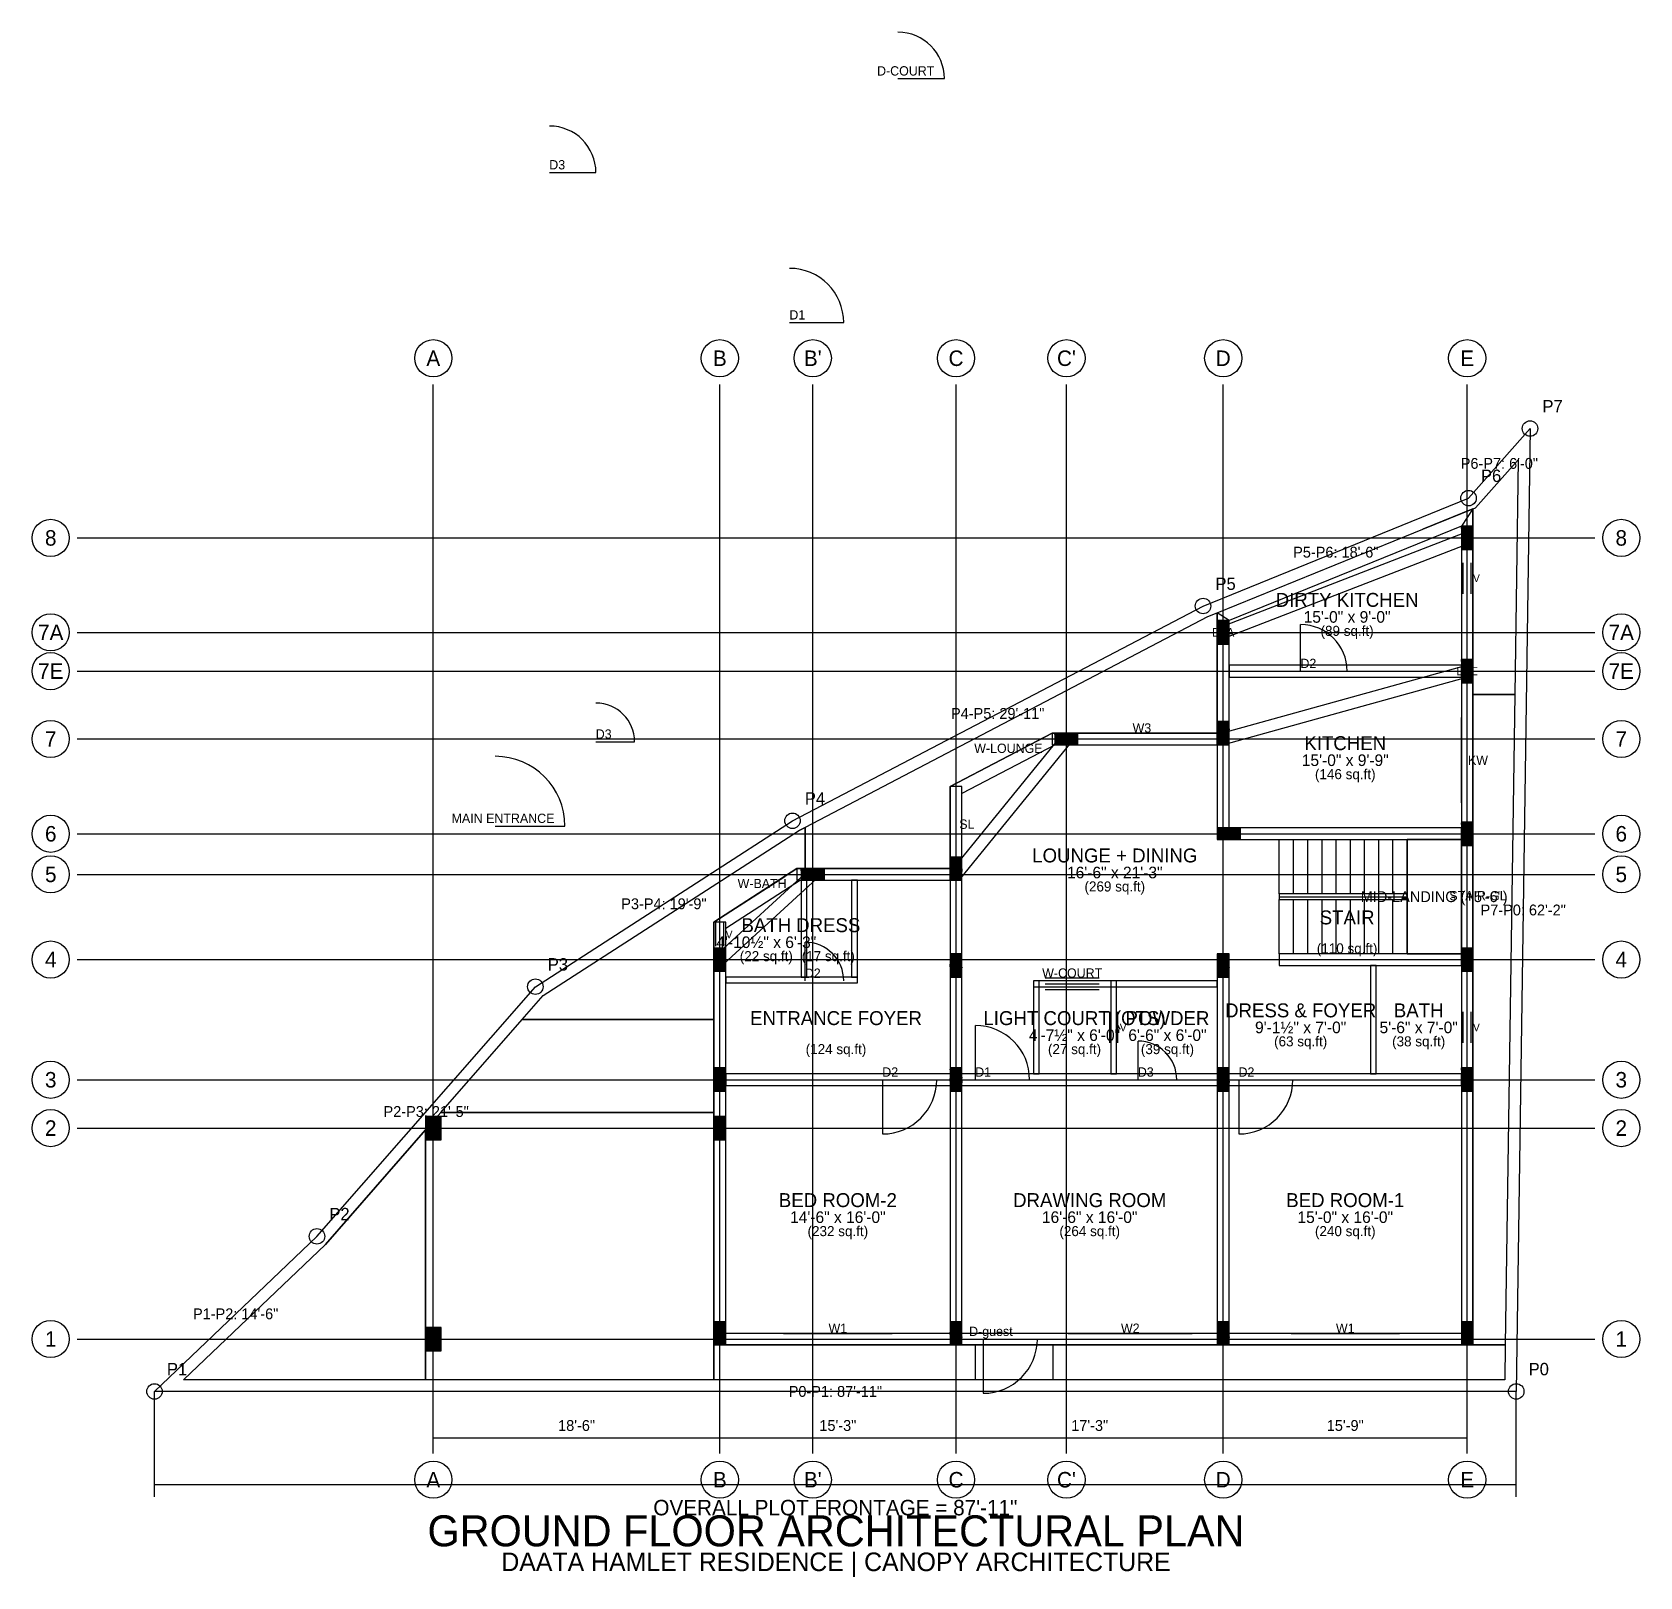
# Model space of a CAD drawing. Header units: feet. Extents: x -8 to 96, y -12 to 88.
import ezdxf
from ezdxf.enums import TextEntityAlignment as Align

# ---------------------------------------------------------------- set-up
doc = ezdxf.new("R2010")
doc.units = ezdxf.units.FT
doc.header["$MEASUREMENT"] = 0
for name, color, linetype in [('0_BOUNDARY', 1, 'Continuous'), ('A_CANOPY', 4, 'Continuous'), ('A_DIMENSIONS', 1, 'Continuous'), ('A_DOORS', 2, 'Continuous'), ('A_ROOM_LABELS', 7, 'Continuous'), ('A_STAIRS', 8, 'Continuous'), ('A_WALLS', 7, 'Continuous'), ('A_WINDOWS', 3, 'Continuous'), ('G_TITLEBLOCK', 7, 'Continuous'), ('S_COLUMNS', 4, 'Continuous'), ('S_COLUMNS_HATCH', 5, 'Continuous'), ('S_GRID_BUBBLES', 6, 'Continuous'), ('S_GRID_LINES', 6, 'Continuous')]:
    doc.layers.add(name, color=color, linetype=linetype)

msp = doc.modelspace()

# ---------------------------------------------------------------- hatches: boundary and pattern name
at = {"layer": 'S_COLUMNS_HATCH'}
h = msp.add_hatch(dxfattribs=at)
h.set_pattern_fill('SOLID')
h.paths.add_polyline_path([(84.38, 54.35), (85.12, 54.35), (85.12, 55.85), (84.38, 55.85)])
h = msp.add_hatch(dxfattribs=at)
h.set_pattern_fill('SOLID')
h.paths.add_polyline_path([(68.62, 48.25), (69.38, 48.25), (69.38, 49.75), (68.62, 49.75)])
h = msp.add_hatch(dxfattribs=at)
h.set_pattern_fill('SOLID')
h.paths.add_polyline_path([(84.38, 45.75), (85.12, 45.75), (85.12, 47.25), (84.38, 47.25)])
h = msp.add_hatch(dxfattribs=at)
h.set_pattern_fill('SOLID')
h.paths.add_polyline_path([(68.62, 41.75), (69.38, 41.75), (69.38, 43.25), (68.62, 43.25)])
h = msp.add_hatch(dxfattribs=at)
h.set_pattern_fill('SOLID')
h.paths.add_polyline_path([(58.12, 41.75), (59.62, 41.75), (59.62, 42.5), (58.12, 42.5)])
h = msp.add_hatch(dxfattribs=at)
h.set_pattern_fill('SOLID')
h.paths.add_polyline_path([(68.62, 35.62), (70.12, 35.62), (70.12, 36.38), (68.62, 36.38)])
h = msp.add_hatch(dxfattribs=at)
h.set_pattern_fill('SOLID')
h.paths.add_polyline_path([(84.38, 35.25), (85.12, 35.25), (85.12, 36.75), (84.38, 36.75)])
h = msp.add_hatch(dxfattribs=at)
h.set_pattern_fill('SOLID')
h.paths.add_polyline_path([(51.38, 33), (52.12, 33), (52.12, 34.5), (51.38, 34.5)])
h = msp.add_hatch(dxfattribs=at)
h.set_pattern_fill('SOLID')
h.paths.add_polyline_path([(41.75, 33), (43.25, 33), (43.25, 33.75), (41.75, 33.75)])
h = msp.add_hatch(dxfattribs=at)
h.set_pattern_fill('SOLID')
h.paths.add_polyline_path([(36.12, 27.12), (36.88, 27.12), (36.88, 28.62), (36.12, 28.62)])
h = msp.add_hatch(dxfattribs=at)
h.set_pattern_fill('SOLID')
h.paths.add_polyline_path([(51.38, 26.75), (52.12, 26.75), (52.12, 28.25), (51.38, 28.25)])
h = msp.add_hatch(dxfattribs=at)
h.set_pattern_fill('SOLID')
h.paths.add_polyline_path([(68.62, 26.75), (69.38, 26.75), (69.38, 28.25), (68.62, 28.25)])
h = msp.add_hatch(dxfattribs=at)
h.set_pattern_fill('SOLID')
h.paths.add_polyline_path([(84.38, 27.12), (85.12, 27.12), (85.12, 28.62), (84.38, 28.62)])
h = msp.add_hatch(dxfattribs=at)
h.set_pattern_fill('SOLID')
h.paths.add_polyline_path([(36.12, 19.38), (36.88, 19.38), (36.88, 20.88), (36.12, 20.88)])
h = msp.add_hatch(dxfattribs=at)
h.set_pattern_fill('SOLID')
h.paths.add_polyline_path([(51.38, 19.38), (52.12, 19.38), (52.12, 20.88), (51.38, 20.88)])
h = msp.add_hatch(dxfattribs=at)
h.set_pattern_fill('SOLID')
h.paths.add_polyline_path([(68.62, 19.38), (69.38, 19.38), (69.38, 20.88), (68.62, 20.88)])
h = msp.add_hatch(dxfattribs=at)
h.set_pattern_fill('SOLID')
h.paths.add_polyline_path([(84.38, 19.38), (85.12, 19.38), (85.12, 20.88), (84.38, 20.88)])
h = msp.add_hatch(dxfattribs=at)
h.set_pattern_fill('SOLID')
h.paths.add_polyline_path([(17.5, 16.25), (18.5, 16.25), (18.5, 17.75), (17.5, 17.75)])
h = msp.add_hatch(dxfattribs=at)
h.set_pattern_fill('SOLID')
h.paths.add_polyline_path([(36.12, 16.25), (36.88, 16.25), (36.88, 17.75), (36.12, 17.75)])
h = msp.add_hatch(dxfattribs=at)
h.set_pattern_fill('SOLID')
h.paths.add_polyline_path([(36.12, 3), (36.88, 3), (36.88, 4.5), (36.12, 4.5)])
h = msp.add_hatch(dxfattribs=at)
h.set_pattern_fill('SOLID')
h.paths.add_polyline_path([(51.38, 3), (52.12, 3), (52.12, 4.5), (51.38, 4.5)])
h = msp.add_hatch(dxfattribs=at)
h.set_pattern_fill('SOLID')
h.paths.add_polyline_path([(68.62, 3), (69.38, 3), (69.38, 4.5), (68.62, 4.5)])
h = msp.add_hatch(dxfattribs=at)
h.set_pattern_fill('SOLID')
h.paths.add_polyline_path([(84.38, 3), (85.12, 3), (85.12, 4.5), (84.38, 4.5)])
h = msp.add_hatch(dxfattribs=at)
h.set_pattern_fill('SOLID')
h.paths.add_polyline_path([(17.5, 2.62), (18.5, 2.62), (18.5, 4.12), (17.5, 4.12)])

# ---------------------------------------------------------------- linework, layer by layer
at = {"layer": '0_BOUNDARY'}
msp.add_lwpolyline([(0, 0), (10.49, 10.01), (24.59, 26.13), (41.19, 36.84), (67.7, 50.7), (84.84, 57.67), (88.81, 62.16), (87.92, 0)], close=True, dxfattribs=at)
for centre in [(88.81, 62.16), (84.84, 57.67), (67.7, 50.7), (41.19, 36.84), (24.59, 26.13), (10.49, 10.01), (0, 0), (87.92, 0)]:
    msp.add_circle(centre, 0.5, dxfattribs=at)
at = {"layer": 'A_CANOPY'}
for points in [[(85.12, 56.98), (81.89, 55.66), (85.28, 57.04), (88.04, 60.15), (87.82, 45), (85.12, 45), (85.12, 56.98)], [(68.01, 50.02), (68.62, 50.27), (68.62, 42.5), (57.95, 42.5), (51.38, 39.06), (51.38, 33.75), (42, 33.75), (42, 36.41), (41.57, 36.19), (68.01, 50.02)], [(85.12, 45), (87.82, 45), (87.21, 3), (85.12, 3), (85.12, 45)], [(41.57, 36.19), (42, 36.41), (42, 33.75), (41.48, 33.75), (36.12, 30.29), (36.12, 24), (23.73, 24), (25.09, 25.55), (41.57, 36.19)], [(23.73, 24), (36.12, 24), (36.12, 18), (18.48, 18), (23.73, 24)], [(18.48, 18), (36.12, 18), (36.12, 3), (36.12, 0.75), (17.5, 0.75), (17.5, 16.88), (18.48, 18)], [(17.5, 16.88), (17.5, 0.75), (1.87, 0.75), (11.03, 9.49), (17.5, 16.88)], [(17.82, 17.24), (17.5, 16.88), (11.03, 9.49), (17.82, 17.24)], [(68.62, 3), (69.38, 3), (85.12, 3), (87.21, 3), (87.18, 0.75), (36.12, 0.75), (36.12, 3), (51.38, 3), (52.12, 3), (68.62, 3)], [(58, 3), (58, 0.75), (53, 0.75), (53, 3), (58, 3)]]:
    msp.add_lwpolyline(points, close=True, dxfattribs=at)
at = {"layer": 'A_DIMENSIONS'}
for p, q in [((0, -6.8), (0, 0)), ((87.92, -6.8), (87.92, 0)), ((18, -3.5), (18, -2.5)), ((18, -3), (36.5, -3)), ((36.5, -3.5), (36.5, -2.5)), ((36.5, -3.5), (36.5, -2.5)), ((36.5, -3), (51.75, -3)), ((51.75, -3.5), (51.75, -2.5)), ((51.75, -3.5), (51.75, -2.5)), ((51.75, -3), (69, -3)), ((69, -3.5), (69, -2.5)), ((69, -3.5), (69, -2.5)), ((69, -3), (84.75, -3)), ((84.75, -3.5), (84.75, -2.5)), ((0, -6), (87.92, -6))]:
    msp.add_line(p, q, dxfattribs=at)
at = {"layer": 'A_DOORS'}
for p, q in [((48, 84.75), (51, 84.75)), ((25.5, 78.69), (28.5, 78.69)), ((41, 69), (44.5, 69)), ((74, 46.5), (74, 49.5)), ((28.5, 41.94), (31, 41.94)), ((22, 36.5), (26.5, 36.5)), ((42, 26.5), (42, 29)), ((53, 20.12), (53, 23.62)), ((63.5, 20.12), (63.5, 22.62)), ((47, 20.12), (47, 16.62)), ((70, 20.12), (70, 16.62)), ((53.5, 3.38), (53.5, -0.12))]:
    msp.add_line(p, q, dxfattribs=at)
for centre, radius, start, end in [((48, 84.75), 3, 0, 90), ((25.5, 78.69), 3, 0, 90), ((41, 69), 3.5, 0, 90), ((74, 46.5), 3, 0, 90), ((28.5, 41.94), 2.5, 0, 90), ((22, 36.5), 4.5, 0, 90), ((42, 26.5), 2.5, 0, 90), ((53, 20.12), 3.5, 0, 90), ((63.5, 20.12), 2.5, 0, 90), ((47, 20.12), 3.5, 270, 360), ((70, 20.12), 3.5, 270, 360), ((53.5, 3.38), 3.5, 270, 360)]:
    msp.add_arc(centre, radius, start, end, dxfattribs=at)
at = {"layer": 'A_STAIRS'}
for p, q in [((72.62, 32.12), (72.62, 35.62)), ((73.54, 32.12), (73.54, 35.62)), ((74.46, 32.12), (74.46, 35.62)), ((75.38, 32.12), (75.38, 35.62)), ((76.29, 32.12), (76.29, 35.62)), ((77.21, 32.12), (77.21, 35.62)), ((78.12, 32.12), (78.12, 35.62)), ((79.04, 32.12), (79.04, 35.62)), ((79.96, 32.12), (79.96, 35.62)), ((80.88, 32.12), (80.88, 35.62)), ((72.62, 31.94), (80.88, 31.94)), ((72.62, 28.25), (72.62, 31.75)), ((73.54, 28.25), (73.54, 31.75)), ((74.46, 28.25), (74.46, 31.75)), ((75.38, 28.25), (75.38, 31.75)), ((76.29, 28.25), (76.29, 31.75)), ((77.21, 28.25), (77.21, 31.75)), ((78.12, 28.25), (78.12, 31.75)), ((79.04, 28.25), (79.04, 31.75)), ((79.96, 28.25), (79.96, 31.75)), ((80.88, 28.25), (80.88, 31.75))]:
    msp.add_line(p, q, dxfattribs=at)
msp.add_lwpolyline([(80.88, 28.25), (84.38, 28.25), (84.38, 35.62), (80.88, 35.62)], close=True, dxfattribs=at)
at = {"layer": 'A_WALLS'}
for points in [[(51.38, 3), (36.12, 3), (36.12, 30.29), (41.48, 33.75), (51.38, 33.75), (51.38, 39.06), (57.95, 42.5), (68.62, 42.5), (68.62, 50.27), (85.12, 56.98), (85.12, 3), (69.38, 3), (68.62, 3), (52.12, 3), (51.38, 3)], [(68.62, 50.27), (85.12, 56.98), (84.38, 55.86), (69.38, 49.76), (68.62, 50.27)], [(84.61, 55.45), (84.89, 54.75), (69.14, 48.65), (68.86, 49.35), (84.61, 55.45)], [(84.38, 3.75), (85.12, 3.75), (85.12, 55.86), (84.38, 55.86)], [(68.62, 35.62), (69.38, 35.62), (69.38, 49.76), (68.62, 49.76)], [(84.65, 46.86), (84.85, 46.14), (69.1, 41.76), (68.9, 42.49), (84.65, 46.86)], [(69.38, 46.12), (84.38, 46.12), (84.38, 46.88), (69.38, 46.88)], [(57.95, 42.5), (57.95, 41.75), (58.14, 41.75), (52.12, 38.61), (52.12, 39.06), (51.38, 39.06), (51.38, 39.06), (57.95, 42.5)], [(58.58, 42.36), (59.17, 41.89), (52.04, 33.14), (51.46, 33.61), (58.58, 42.36)], [(57.95, 41.75), (68.62, 41.75), (68.62, 42.5), (57.95, 42.5)], [(51.38, 33), (52.12, 33), (52.12, 39.06), (51.38, 39.06)], [(69.38, 35.62), (84.38, 35.62), (84.38, 36.38), (69.38, 36.38)], [(41.48, 33.75), (41.48, 33), (41.7, 33), (36.88, 29.89), (36.88, 30.29), (36.12, 30.29), (36.12, 30.29), (41.48, 33.75)], [(42.25, 33.65), (42.75, 33.1), (36.75, 27.6), (36.25, 28.15), (42.25, 33.65)], [(41.48, 33), (51.38, 33), (51.38, 33.75), (41.48, 33.75)], [(41.75, 26.75), (42.12, 26.75), (42.12, 33), (41.75, 33)], [(45, 26.75), (45.38, 26.75), (45.38, 33), (45, 33)], [(51.38, 20.5), (52.12, 20.5), (52.12, 33), (51.38, 33)], [(72.62, 31.75), (80.88, 31.75), (80.88, 32.12), (72.62, 32.12)], [(36.12, 3), (36.88, 3), (36.88, 30.29), (36.12, 30.29)], [(68.62, 20.5), (69.38, 20.5), (69.38, 28.25), (68.62, 28.25)], [(72.62, 27.5), (84.38, 27.5), (84.38, 28.25), (72.62, 28.25)], [(78.5, 20.5), (78.88, 20.5), (78.88, 27.5), (78.5, 27.5)], [(36.88, 26.38), (45.38, 26.38), (45.38, 26.75), (36.88, 26.75)], [(56.75, 20.5), (57.12, 20.5), (57.12, 26.5), (56.75, 26.5)], [(56.75, 26.12), (68.62, 26.12), (68.62, 26.5), (56.75, 26.5)], [(61.75, 20.5), (62.12, 20.5), (62.12, 26.5), (61.75, 26.5)], [(36.88, 19.75), (84.38, 19.75), (84.38, 20.5), (36.88, 20.5)], [(51.38, 3.75), (52.12, 3.75), (52.12, 19.75), (51.38, 19.75)], [(68.62, 3.75), (69.38, 3.75), (69.38, 19.75), (68.62, 19.75)], [(36.12, 3), (85.12, 3), (85.12, 3.75), (36.12, 3.75)]]:
    msp.add_lwpolyline(points, close=True, dxfattribs=at)
at = {"layer": 'A_WINDOWS'}
for p, q in [((84.5, 51.5), (84.5, 53.5)), ((85, 51.5), (85, 53.5)), ((84.38, 38), (84.38, 43.5)), ((84.75, 38), (84.75, 43.5)), ((85.12, 38), (85.12, 43.5)), ((53.38, 40.11), (56.88, 41.94)), ((60.25, 42.5), (67.25, 42.5)), ((60.25, 42.12), (67.25, 42.12)), ((60.25, 41.75), (67.25, 41.75)), ((51.38, 35), (51.38, 38.25)), ((51.75, 35), (51.75, 38.25)), ((52.12, 35), (52.12, 38.25)), ((84.38, 29.5), (84.38, 34.5)), ((84.75, 29.5), (84.75, 34.5)), ((85.12, 29.5), (85.12, 34.5)), ((37.75, 31.34), (40.7, 33.24)), ((36.25, 28.75), (36.25, 30.25)), ((36.75, 28.75), (36.75, 30.25)), ((57.5, 26.69), (61, 26.69)), ((57.5, 26.31), (61, 26.31)), ((57.5, 25.94), (61, 25.94)), ((61.69, 22.5), (61.69, 24.5)), ((62.19, 22.5), (62.19, 24.5)), ((84.5, 22.5), (84.5, 24.5)), ((85, 22.5), (85, 24.5)), ((40.62, 3.75), (47.62, 3.75)), ((40.62, 3.38), (47.62, 3.38)), ((59, 3.75), (67, 3.75)), ((59, 3.38), (67, 3.38)), ((73.38, 3.75), (80.38, 3.75)), ((73.38, 3.38), (80.38, 3.38)), ((40.62, 3), (47.62, 3)), ((59, 3), (67, 3)), ((73.38, 3), (80.38, 3))]:
    msp.add_line(p, q, dxfattribs=at)
at = {"layer": 'S_COLUMNS'}
for points in [[(84.38, 54.35), (85.12, 54.35), (85.12, 55.85), (84.38, 55.85)], [(68.62, 48.25), (69.38, 48.25), (69.38, 49.75), (68.62, 49.75)], [(84.38, 45.75), (85.12, 45.75), (85.12, 47.25), (84.38, 47.25)], [(68.62, 41.75), (69.38, 41.75), (69.38, 43.25), (68.62, 43.25)], [(58.12, 41.75), (59.62, 41.75), (59.62, 42.5), (58.12, 42.5)], [(68.62, 35.62), (70.12, 35.62), (70.12, 36.38), (68.62, 36.38)], [(84.38, 35.25), (85.12, 35.25), (85.12, 36.75), (84.38, 36.75)], [(51.38, 33), (52.12, 33), (52.12, 34.5), (51.38, 34.5)], [(41.75, 33), (43.25, 33), (43.25, 33.75), (41.75, 33.75)], [(36.12, 27.12), (36.88, 27.12), (36.88, 28.62), (36.12, 28.62)], [(51.38, 26.75), (52.12, 26.75), (52.12, 28.25), (51.38, 28.25)], [(68.62, 26.75), (69.38, 26.75), (69.38, 28.25), (68.62, 28.25)], [(84.38, 27.12), (85.12, 27.12), (85.12, 28.62), (84.38, 28.62)], [(36.12, 19.38), (36.88, 19.38), (36.88, 20.88), (36.12, 20.88)], [(51.38, 19.38), (52.12, 19.38), (52.12, 20.88), (51.38, 20.88)], [(68.62, 19.38), (69.38, 19.38), (69.38, 20.88), (68.62, 20.88)], [(84.38, 19.38), (85.12, 19.38), (85.12, 20.88), (84.38, 20.88)], [(17.5, 16.25), (18.5, 16.25), (18.5, 17.75), (17.5, 17.75)], [(36.12, 16.25), (36.88, 16.25), (36.88, 17.75), (36.12, 17.75)], [(36.12, 3), (36.88, 3), (36.88, 4.5), (36.12, 4.5)], [(51.38, 3), (52.12, 3), (52.12, 4.5), (51.38, 4.5)], [(68.62, 3), (69.38, 3), (69.38, 4.5), (68.62, 4.5)], [(84.38, 3), (85.12, 3), (85.12, 4.5), (84.38, 4.5)], [(17.5, 2.62), (18.5, 2.62), (18.5, 4.12), (17.5, 4.12)]]:
    msp.add_lwpolyline(points, close=True, dxfattribs=at)
at = {"layer": 'S_GRID_BUBBLES'}
for centre in [(18, 66.7), (36.5, 66.7), (42.5, 66.7), (51.75, 66.7), (58.88, 66.7), (69, 66.7), (84.75, 66.7), (-6.7, 55.1), (94.7, 55.1), (-6.7, 49), (94.7, 49), (-6.7, 46.5), (94.7, 46.5), (-6.7, 42.12), (94.7, 42.12), (-6.7, 36), (94.7, 36), (-6.7, 33.38), (94.7, 33.38), (-6.7, 27.88), (94.7, 27.88), (-6.7, 20.12), (94.7, 20.12), (-6.7, 17), (94.7, 17), (-6.7, 3.38), (94.7, 3.38), (18, -5.7), (36.5, -5.7), (42.5, -5.7), (51.75, -5.7), (58.88, -5.7), (69, -5.7), (84.75, -5.7)]:
    msp.add_circle(centre, 1.2, dxfattribs=at)
at = {"layer": 'S_GRID_LINES'}
for p, q in [((18, -4), (18, 65)), ((36.5, -4), (36.5, 65)), ((42.5, -4), (42.5, 65)), ((51.75, -4), (51.75, 65)), ((58.88, -4), (58.88, 65)), ((69, -4), (69, 65)), ((84.75, -4), (84.75, 65)), ((-5, 55.1), (93, 55.1)), ((-5, 49), (93, 49)), ((-5, 46.5), (93, 46.5)), ((-5, 42.12), (93, 42.12)), ((-5, 36), (93, 36)), ((-5, 33.38), (93, 33.38)), ((-5, 27.88), (93, 27.88)), ((-5, 20.12), (93, 20.12)), ((-5, 17), (93, 17)), ((-5, 3.38), (93, 3.38))]:
    msp.add_line(p, q, dxfattribs=at)

# ---------------------------------------------------------------- texts
at = {"layer": '0_BOUNDARY'}
for s, p in [('P7', (89.61, 62.96)), ('P6', (85.64, 58.47)), ('P5', (68.5, 51.5)), ('P4', (41.99, 37.64)), ('P3', (25.39, 26.93)), ('P2', (11.29, 10.81)), ('P1', (0.8, 0.8)), ('P0', (88.72, 0.8))]:
    msp.add_text(s, height=0.8, dxfattribs=at).set_placement(p, align=Align.BOTTOM_LEFT)
for s, p in [('P6-P7: 6\'-0"', (86.83, 59.91)), ('P5-P6: 18\'-6"', (76.27, 54.18)), ('P4-P5: 29\'-11"', (54.44, 43.77)), ('P3-P4: 19\'-9"', (32.89, 31.48)), ('P7-P0: 62\'-2"', (88.37, 31.08)), ('P2-P3: 21\'-5"', (17.54, 18.07)), ('P1-P2: 14\'-6"', (5.24, 5.01)), ('P0-P1: 87\'-11"', (43.96, 0))]:
    msp.add_text(s, height=0.7, dxfattribs=at).set_placement(p, align=Align.MIDDLE_CENTER)
at = {"layer": 'A_DIMENSIONS'}
for s, height, p in [('18\'-6"', 0.7, (27.25, -2.2)), ('15\'-3"', 0.7, (44.12, -2.2)), ('17\'-3"', 0.7, (60.38, -2.2)), ('15\'-9"', 0.7, (76.88, -2.2)), ('OVERALL PLOT FRONTAGE = 87\'-11"', 1, (43.96, -7.5))]:
    msp.add_text(s, height=height, dxfattribs=at).set_placement(p, align=Align.MIDDLE_CENTER)
at = {"layer": 'A_DOORS'}
for s, p in [('D-COURT', (48.5, 85.25)), ('D3', (26, 79.19)), ('D1', (41.5, 69.5)), ('D2', (74.5, 47)), ('D3', (29, 42.44)), ('MAIN ENTRANCE', (22.5, 37)), ('D2', (42.5, 27)), ('D2', (47.5, 20.62)), ('D1', (53.5, 20.62)), ('D3', (64, 20.62)), ('D2', (70.5, 20.62)), ('D-guest', (54, 3.88))]:
    msp.add_text(s, height=0.6, dxfattribs=at).set_placement(p, align=Align.MIDDLE_CENTER)
at = {"layer": 'A_ROOM_LABELS'}
for s, height, p in [('DIRTY KITCHEN', 0.9, (77, 51.1)), ('15\'-0" x 9\'-0"', 0.75, (77, 50)), ('(89 sq.ft)', 0.65, (77, 49.1)), ('KITCHEN', 0.9, (76.88, 41.85)), ('15\'-0" x 9\'-9"', 0.75, (76.88, 40.75)), ('(146 sq.ft)', 0.65, (76.88, 39.85)), ('LOUNGE + DINING', 0.9, (62, 34.6)), ('16\'-6" x 21\'-3"', 0.75, (62, 33.5)), ('(269 sq.ft)', 0.65, (62, 32.6)), ('BATH', 0.9, (39.5, 30.1)), ('DRESS', 0.9, (43.5, 30.1)), ('STAIR', 0.9, (77, 30.6)), ('4\'-10½" x 6\'-3"', 0.75, (39.5, 29)), ('(22 sq.ft)', 0.65, (39.5, 28.1)), ('(17 sq.ft)', 0.65, (43.5, 28.1)), ('(110 sq.ft)', 0.65, (77, 28.6)), ('DRESS & FOYER', 0.9, (74, 24.6)), ('BATH', 0.9, (81.62, 24.6)), ('ENTRANCE FOYER', 0.9, (44, 24.1)), ('LIGHT COURT (OTS)', 0.9, (59.4, 24.1)), ('POWDER', 0.9, (65.4, 24.1)), ('9\'-1½" x 7\'-0"', 0.75, (74, 23.5)), ('5\'-6" x 7\'-0"', 0.75, (81.62, 23.5)), ('4\'-7½" x 6\'-0"', 0.75, (59.4, 23)), ('6\'-6" x 6\'-0"', 0.75, (65.4, 23)), ('(63 sq.ft)', 0.65, (74, 22.6)), ('(38 sq.ft)', 0.65, (81.62, 22.6)), ('(124 sq.ft)', 0.65, (44, 22.1)), ('(27 sq.ft)', 0.65, (59.4, 22.1)), ('(39 sq.ft)', 0.65, (65.4, 22.1)), ('BED ROOM-2', 0.9, (44.12, 12.35)), ('DRAWING ROOM', 0.9, (60.38, 12.35)), ('BED ROOM-1', 0.9, (76.88, 12.35)), ('14\'-6" x 16\'-0"', 0.75, (44.12, 11.25)), ('16\'-6" x 16\'-0"', 0.75, (60.38, 11.25)), ('15\'-0" x 16\'-0"', 0.75, (76.88, 11.25)), ('(232 sq.ft)', 0.65, (44.12, 10.35)), ('(264 sq.ft)', 0.65, (60.38, 10.35)), ('(240 sq.ft)', 0.65, (76.88, 10.35))]:
    msp.add_text(s, height=height, dxfattribs=at).set_placement(p, align=Align.MIDDLE_CENTER)
at = {"layer": 'A_STAIRS'}
msp.add_text('MID-LANDING (+5\'-6")', height=0.7, dxfattribs=at).set_placement((82.62, 31.94), align=Align.MIDDLE_CENTER)
at = {"layer": 'A_WINDOWS'}
for s, height, p in [('V', 0.5, (85.35, 52.5)), ('W3', 0.6, (63.75, 42.83)), ('W-LOUNGE', 0.6, (55.13, 41.52)), ('KW', 0.6, (85.45, 40.75)), ('SL', 0.6, (52.45, 36.62)), ('W-BATH', 0.6, (39.23, 32.79)), ('STAIR-GL', 0.6, (85.45, 32)), ('V', 0.5, (37.1, 29.5)), ('W-COURT', 0.6, (59.25, 27.01)), ('V', 0.5, (62.54, 23.5)), ('V', 0.5, (85.35, 23.5)), ('W1', 0.6, (44.12, 4.08)), ('W2', 0.6, (63, 4.08)), ('W1', 0.6, (76.88, 4.08))]:
    msp.add_text(s, height=height, dxfattribs=at).set_placement(p, align=Align.MIDDLE_CENTER)
at = {"layer": 'G_TITLEBLOCK'}
for s, height, p in [('GROUND FLOOR ARCHITECTURAL PLAN', 2, (44, -9)), ('DAATA HAMLET RESIDENCE | CANOPY ARCHITECTURE', 1.2, (44, -11))]:
    msp.add_text(s, height=height, dxfattribs=at).set_placement(p, align=Align.MIDDLE_CENTER)
at = {"layer": 'S_COLUMNS'}
for s, p in [('E8', (84.75, 55.1)), ('D7A', (69, 49)), ('E7E', (84.75, 46.5)), ('D7', (69, 42.5)), ("C'7", (58.88, 42.12)), ('D6', (69.38, 36)), ('E6', (84.75, 36)), ("B'5", (42.5, 33.38)), ('C5', (51.75, 33.75)), ('B4', (36.5, 27.88)), ('E4', (84.75, 27.88)), ('C4', (51.75, 27.5)), ('D4', (69, 27.5)), ('B3', (36.5, 20.12)), ('C3', (51.75, 20.12)), ('D3', (69, 20.12)), ('E3', (84.75, 20.12)), ('A2', (18, 17)), ('B2', (36.5, 17)), ('A1', (18, 3.38)), ('B1', (36.5, 3.75)), ('C1', (51.75, 3.75)), ('D1', (69, 3.75)), ('E1', (84.75, 3.75))]:
    msp.add_text(s, height=0.55, dxfattribs=at).set_placement(p, align=Align.MIDDLE_CENTER)
at = {"layer": 'S_GRID_BUBBLES'}
for s, p in [('A', (18, 66.7)), ('B', (36.5, 66.7)), ("B'", (42.5, 66.7)), ('C', (51.75, 66.7)), ("C'", (58.88, 66.7)), ('D', (69, 66.7)), ('E', (84.75, 66.7)), ('8', (-6.7, 55.1)), ('8', (94.7, 55.1)), ('7A', (-6.7, 49)), ('7A', (94.7, 49)), ('7E', (-6.7, 46.5)), ('7E', (94.7, 46.5)), ('7', (-6.7, 42.12)), ('7', (94.7, 42.12)), ('6', (-6.7, 36)), ('6', (94.7, 36)), ('5', (-6.7, 33.38)), ('5', (94.7, 33.38)), ('4', (-6.7, 27.88)), ('4', (94.7, 27.88)), ('3', (-6.7, 20.12)), ('3', (94.7, 20.12)), ('2', (-6.7, 17)), ('2', (94.7, 17)), ('1', (-6.7, 3.38)), ('1', (94.7, 3.38)), ('C', (51.75, -5.7)), ("C'", (58.88, -5.7)), ('A', (18, -5.7)), ('B', (36.5, -5.7)), ("B'", (42.5, -5.7)), ('D', (69, -5.7)), ('E', (84.75, -5.7))]:
    msp.add_text(s, height=1, dxfattribs=at).set_placement(p, align=Align.MIDDLE_CENTER)

doc.saveas('drawing.dxf')
